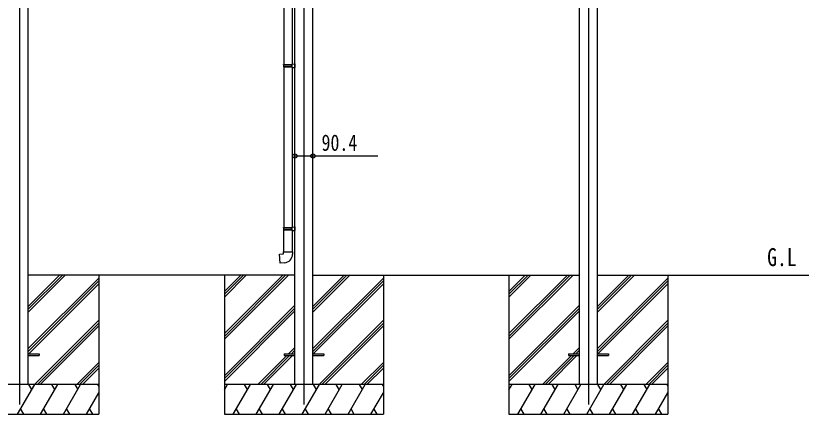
# Model space of a CAD drawing. Units: millimetres, scale not verified. Extents: x -10512 to 10512, y -7425 to 7425.
# Drawn here: x -1323 to 2630, y -3841 to -1835 of the extents above; entities that cross this region are included whole.
import ezdxf
from ezdxf.enums import TextEntityAlignment as Align

# ---------------------------------------------------------------- set-up
doc = ezdxf.new("R2010")
doc.units = ezdxf.units.MM
doc.header["$LTSCALE"] = 30
for name, color, linetype in [('0-2_USER1', 3, 'Continuous'), ('0-3_YKK_12', 2, 'Continuous'), ('0-4_YKK_13', 4, 'Continuous'), ('0-5_YKK_A1', 4, 'Continuous'), ('0-6_YKK_D', 6, 'Continuous')]:
    doc.layers.add(name, color=color, linetype=linetype)
doc.styles.add('ＭＳ ゴシック', font='')
doc.styles.get('ＭＳ ゴシック').set_extended_font_data('MS Gothic')

msp = doc.modelspace()

# ---------------------------------------------------------------- linework, layer by layer
at = {"layer": '0-3_YKK_12'}
for p, q in [((-1304.92, -1047.18), (-1304.92, -3790.75)), ((127.08, -1047.18), (127.08, -3790.75)), ((1559.08, -1047.18), (1559.08, -3790.75))]:
    msp.add_line(p, q, dxfattribs=at)
at = {"layer": '0-4_YKK_13'}
for p, q in [((25.88, -1316.81), (25.88, -2080.69)), ((67.88, -1319.37), (67.88, -2078.13)), ((23.88, -2082.69), (24.88, -2080.69)), ((23.88, -2082.69), (67.88, -2082.69)), ((23.88, -2082.69), (23.88, -2090.69)), ((23.88, -2090.69), (67.88, -2090.69)), ((23.88, -2090.69), (24.88, -2092.69)), ((24.88, -2080.69), (67.88, -2080.69)), ((24.88, -2092.69), (67.88, -2092.69)), ((25.88, -2092.69), (25.88, -2901.19)), ((63.4, -2082.69), (62.97, -2080.69)), ((65.88, -2078.19), (81.88, -2077.72)), ((65.88, -2080.19), (65.88, -2078.19)), ((65.88, -2080.19), (67.88, -2080.19)), ((65.88, -2095.19), (65.88, -2093.19)), ((81.88, -2077.72), (81.88, -2095.66)), ((65.88, -2095.19), (81.88, -2095.66)), ((67.88, -2095.25), (67.88, -2898.63)), ((23.88, -2903.19), (24.88, -2901.19)), ((23.88, -2903.19), (67.88, -2903.19)), ((23.88, -2903.19), (23.88, -2911.19)), ((23.88, -2911.19), (67.88, -2911.19)), ((23.88, -2911.19), (24.88, -2913.19)), ((24.88, -2901.19), (67.88, -2901.19)), ((24.88, -2913.19), (67.88, -2913.19)), ((25.88, -3023.19), (25.88, -2913.19)), ((63.4, -2903.19), (62.97, -2901.19)), ((65.88, -2898.69), (81.88, -2898.22)), ((65.88, -2900.69), (65.88, -2898.69)), ((65.88, -2900.69), (67.88, -2900.69)), ((65.88, -2915.69), (65.88, -2913.69)), ((65.88, -2915.69), (67.88, -2915.75)), ((65.88, -2915.69), (81.88, -2916.16)), ((67.88, -2915.75), (67.88, -3023.19)), ((81.88, -2898.22), (81.88, -2915.75)), ((23.88, -3023.19), (69.88, -3023.19)), ((23.88, -3033.19), (23.88, -3023.19)), ((69.88, -3023.19), (69.88, -3034.1)), ((-1259.92, -3536.25), (-1205.12, -3536.25)), ((-1259.92, -3545.25), (-1205.12, -3545.25)), ((-1205.12, -3536.25), (-1205.12, -3545.25)), ((26.88, -3536.25), (26.88, -3545.25)), ((26.88, -3536.25), (81.68, -3536.25)), ((26.88, -3545.25), (81.68, -3545.25)), ((172.08, -3536.25), (226.88, -3536.25)), ((172.08, -3545.25), (226.88, -3545.25)), ((226.88, -3536.25), (226.88, -3545.25)), ((1458.88, -3536.25), (1458.88, -3545.25)), ((1458.88, -3536.25), (1513.68, -3536.25)), ((1458.88, -3545.25), (1513.68, -3545.25)), ((1604.08, -3536.25), (1658.88, -3536.25)), ((1604.08, -3545.25), (1658.88, -3545.25)), ((1658.88, -3536.25), (1658.88, -3545.25))]:
    msp.add_line(p, q, dxfattribs=at)
for points in [[(63.4, -2082.69), (63.4, -2090.69), (62.97, -2092.69)], [(65.88, -2093.19), (67.88, -2093.19), (67.88, -2080.19)], [(63.4, -2903.19), (63.4, -2911.19), (62.97, -2913.19)], [(65.88, -2913.69), (67.88, -2913.69), (67.88, -2900.69)], [(28.8, -3078.93), (7.96, -3080.76), (3.96, -3034.93), (23.88, -3033.19)]]:
    msp.add_lwpolyline(points, dxfattribs=at)
msp.add_arc((24.88, -3034.1), 45, 275, 0, dxfattribs=at)
at = {"layer": '0-5_YKK_A1'}
for p, q in [((-1259.72, -3690.75), (-1259.72, -1011.75)), ((81.88, -3690.75), (81.88, -1011.75)), ((172.08, -3690.75), (172.08, -1011.75)), ((1513.88, -3690.75), (1513.88, -1011.75)), ((1604.28, -3690.75), (1604.28, -1011.75)), ((82.08, -3140.75), (-1259.92, -3140.75)), ((-1259.92, -3326.38), (-1074.29, -3140.75)), ((-1259.92, -3312.23), (-1088.43, -3140.75)), ((-1259.92, -3298.09), (-1102.57, -3140.75)), ((-1259.92, -3510.22), (-905.12, -3155.42)), ((-905.12, -3140.75), (-905.12, -3840.74)), ((-273.12, -3140.75), (-273.12, -3840.74)), ((-273.12, -3434.92), (21.06, -3140.75)), ((-273.12, -3449.06), (35.2, -3140.75)), ((-273.12, -3463.21), (49.34, -3140.75)), ((-273.12, -3251.08), (-162.79, -3140.75)), ((-273.12, -3236.93), (-176.93, -3140.75)), ((-273.12, -3222.79), (-191.07, -3140.75)), ((172.08, -3140.75), (1514.08, -3140.75)), ((172.08, -3326.38), (357.71, -3140.75)), ((172.08, -3312.23), (343.57, -3140.75)), ((172.08, -3298.09), (329.43, -3140.75)), ((172.08, -3510.22), (526.88, -3155.42)), ((526.88, -3140.75), (526.88, -3840.74)), ((1158.88, -3140.75), (1158.88, -3840.74)), ((1158.88, -3434.92), (1453.06, -3140.75)), ((1158.88, -3449.06), (1467.2, -3140.75)), ((1158.88, -3463.21), (1481.34, -3140.75)), ((1158.88, -3251.08), (1269.21, -3140.75)), ((1158.88, -3236.93), (1255.07, -3140.75)), ((1158.88, -3222.79), (1240.93, -3140.75)), ((1604.08, -3140.75), (2689.11, -3140.75)), ((1604.08, -3326.38), (1789.71, -3140.75)), ((1604.08, -3312.23), (1775.57, -3140.75)), ((1604.08, -3298.09), (1761.43, -3140.75)), ((1604.08, -3510.22), (1958.88, -3155.42)), ((1958.88, -3140.75), (1958.88, -3840.74)), ((-1259.92, -3524.36), (-905.12, -3169.57)), ((-1257.66, -3536.25), (-905.12, -3183.71)), ((172.08, -3524.36), (526.88, -3169.57)), ((174.34, -3536.25), (526.88, -3183.71)), ((1604.08, -3524.36), (1958.88, -3169.57)), ((1606.34, -3536.25), (1958.88, -3183.71)), ((-273.12, -3647.05), (81.68, -3292.26)), ((-273.12, -3661.2), (81.68, -3306.4)), ((1158.88, -3647.05), (1513.68, -3292.26)), ((1158.88, -3661.2), (1513.68, -3306.4)), ((-273.12, -3675.34), (81.68, -3320.54)), ((1158.88, -3675.34), (1513.68, -3320.54)), ((-1228.31, -3690.74), (-905.12, -3367.56)), ((-1214.17, -3690.74), (-905.12, -3381.7)), ((-1200.03, -3690.74), (-905.12, -3395.84)), ((203.69, -3690.74), (526.88, -3367.56)), ((217.83, -3690.74), (526.88, -3381.7)), ((231.97, -3690.74), (526.88, -3395.84)), ((1635.69, -3690.74), (1958.88, -3367.56)), ((1649.83, -3690.74), (1958.88, -3381.7)), ((1663.97, -3690.74), (1958.88, -3395.84)), ((49.82, -3536.25), (81.68, -3504.39)), ((1481.82, -3536.25), (1513.68, -3504.39)), ((-104.68, -3690.74), (40.82, -3545.25)), ((-90.54, -3690.74), (54.96, -3545.25)), ((-76.39, -3690.74), (69.11, -3545.25)), ((63.96, -3536.25), (81.68, -3518.53)), ((78.11, -3536.25), (81.68, -3532.67)), ((1327.32, -3690.74), (1472.82, -3545.25)), ((1341.46, -3690.74), (1486.96, -3545.25)), ((1355.61, -3690.74), (1501.11, -3545.25)), ((1495.96, -3536.25), (1513.68, -3518.53)), ((1510.11, -3536.25), (1513.68, -3532.67)), ((-1016.18, -3690.74), (-905.12, -3579.69)), ((-1002.04, -3690.74), (-905.12, -3593.83)), ((415.82, -3690.74), (526.88, -3579.69)), ((429.96, -3690.74), (526.88, -3593.83)), ((1847.82, -3690.74), (1958.88, -3579.69)), ((1861.96, -3690.74), (1958.88, -3593.83)), ((-987.89, -3690.74), (-905.12, -3607.97)), ((444.11, -3690.74), (526.88, -3607.97)), ((1876.11, -3690.74), (1958.88, -3607.97)), ((-905.12, -3690.74), (-1705.12, -3690.74)), ((-1313.96, -3840.74), (-1227.36, -3690.74)), ((-1242.36, -3716.73), (-1257.36, -3690.74)), ((-1198.49, -3840.74), (-1111.89, -3690.74)), ((-1126.89, -3716.73), (-1141.89, -3690.74)), ((-1083.02, -3840.74), (-996.42, -3690.74)), ((-1026.42, -3690.74), (-1011.42, -3716.73)), ((-910.95, -3690.74), (-905.12, -3700.84)), ((526.88, -3690.74), (-273.12, -3690.74)), ((-273.12, -3718.25), (-257.24, -3690.74)), ((-228.37, -3840.74), (-141.77, -3690.74)), ((-156.77, -3716.73), (-171.77, -3690.74)), ((-112.9, -3840.74), (-26.3, -3690.74)), ((-41.3, -3716.73), (-56.3, -3690.74)), ((2.57, -3840.74), (89.17, -3690.74)), ((74.17, -3716.73), (59.17, -3690.74)), ((118.04, -3840.74), (204.64, -3690.74)), ((189.64, -3716.73), (174.64, -3690.74)), ((233.51, -3840.74), (320.11, -3690.74)), ((305.11, -3716.73), (290.11, -3690.74)), ((348.98, -3840.74), (435.58, -3690.74)), ((405.58, -3690.74), (420.58, -3716.73)), ((521.05, -3690.74), (526.88, -3700.84)), ((1958.88, -3690.74), (1158.88, -3690.74)), ((1158.88, -3718.25), (1174.76, -3690.74)), ((1203.63, -3840.74), (1290.23, -3690.74)), ((1275.23, -3716.73), (1260.23, -3690.74)), ((1319.1, -3840.74), (1405.7, -3690.74)), ((1390.7, -3716.73), (1375.7, -3690.74)), ((1434.57, -3840.74), (1521.17, -3690.74)), ((1506.17, -3716.73), (1491.17, -3690.74)), ((1550.04, -3840.74), (1636.64, -3690.74)), ((1621.64, -3716.73), (1606.64, -3690.74)), ((1665.51, -3840.74), (1752.11, -3690.74)), ((1737.11, -3716.73), (1722.11, -3690.74)), ((1780.98, -3840.74), (1867.58, -3690.74)), ((1837.58, -3690.74), (1852.58, -3716.73)), ((1953.05, -3690.74), (1958.88, -3700.84)), ((-967.55, -3840.74), (-905.12, -3732.61)), ((464.45, -3840.74), (526.88, -3732.61)), ((1896.45, -3840.74), (1958.88, -3732.61)), ((-1298.96, -3814.76), (-1283.97, -3840.74)), ((-1183.5, -3814.76), (-1168.5, -3840.74)), ((-1068.03, -3814.77), (-1053.03, -3840.74)), ((-952.56, -3814.77), (-937.56, -3840.74)), ((-213.38, -3814.77), (-198.38, -3840.74)), ((-97.9, -3814.77), (-82.91, -3840.74)), ((17.57, -3814.76), (32.57, -3840.74)), ((133.04, -3814.76), (148.03, -3840.74)), ((248.51, -3814.76), (263.5, -3840.74)), ((363.98, -3814.77), (378.97, -3840.74)), ((479.45, -3814.77), (494.44, -3840.74)), ((1218.62, -3814.77), (1233.62, -3840.74)), ((1334.1, -3814.77), (1349.09, -3840.74)), ((1449.57, -3814.76), (1464.57, -3840.74)), ((1565.04, -3814.76), (1580.03, -3840.74)), ((1680.51, -3814.76), (1695.5, -3840.74)), ((1795.98, -3814.77), (1810.97, -3840.74)), ((1911.45, -3814.77), (1926.44, -3840.74)), ((-1705.12, -3840.74), (-905.12, -3840.74)), ((-273.12, -3840.74), (526.88, -3840.74)), ((1158.88, -3840.74), (1958.88, -3840.74))]:
    msp.add_line(p, q, dxfattribs=at)
at = {"layer": '0-6_YKK_D'}
msp.add_lwpolyline([(81.88, -2540.75), (172.28, -2540.75), (498.78, -2540.75)], dxfattribs=at)
for centre in [(81.88, -2540.75), (172.28, -2540.75)]:
    msp.add_circle(centre, 10.62, dxfattribs=at)

# ---------------------------------------------------------------- texts
at = {"layer": '0-2_USER1', "style": 'ＭＳ ゴシック', "width": 0.8}
msp.add_text('G.L', height=90.91, dxfattribs=at).set_placement((2458.09, -3122.5), align=Align.BOTTOM_LEFT)
at = {"layer": '0-6_YKK_D', "style": 'ＭＳ ゴシック', "width": 0.8}
msp.add_text('90.4', height=82.48, dxfattribs=at).set_placement((215.78, -2539.75), align=Align.BOTTOM_LEFT)

doc.saveas('drawing.dxf')
